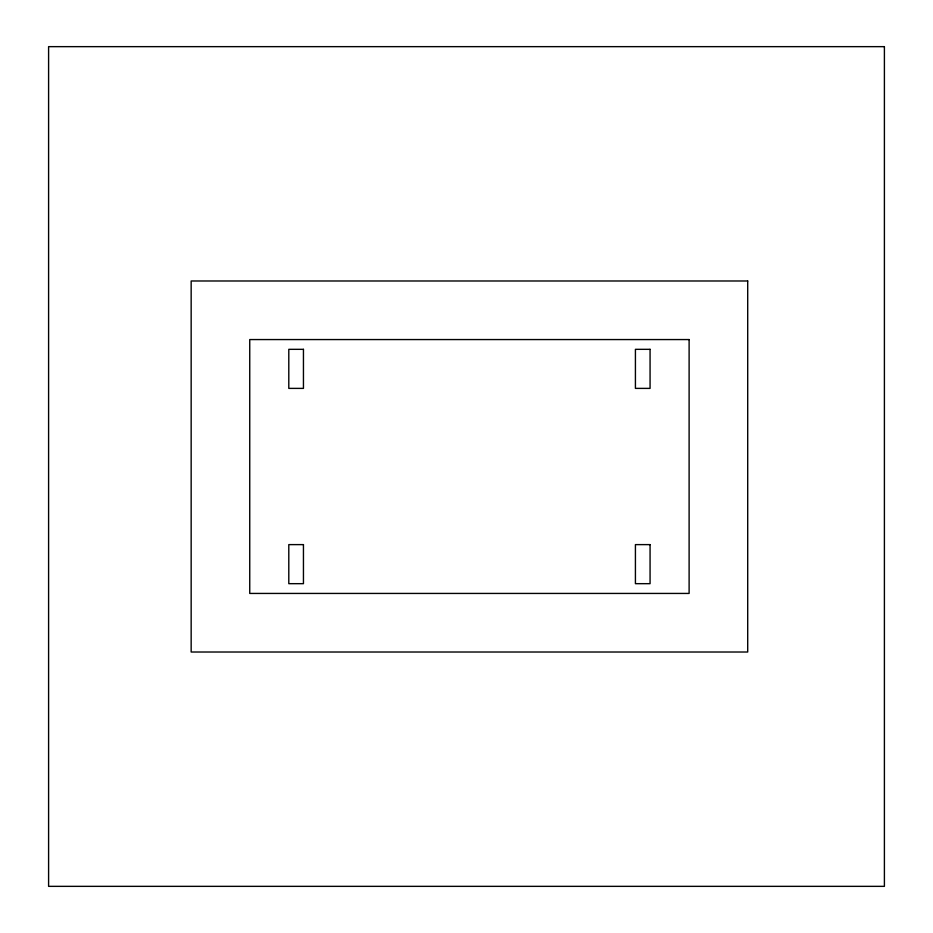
<?xml version="1.0" encoding="UTF-8"?>
<svg xmlns="http://www.w3.org/2000/svg" width="933" height="933" viewBox="0 0 933 933"><rect width="100%" height="100%" fill="white"/><g stroke="black" fill="none" stroke-linecap="round" stroke-linejoin="round"><path stroke-width="1.4" d="M884.402 46.65L48.598 46.65L48.598 886.35L884.402 886.35L884.402 46.65M747.706 280.985L191.16 280.985L191.16 652.015L747.706 652.015L747.706 280.985M689.114 339.565L249.741 339.565L249.741 593.435L689.114 593.435L689.114 339.565M303.447 349.327L288.798 349.327L288.798 388.385L303.447 388.385L303.447 349.327M650.068 349.327L635.42 349.327L635.42 388.385L650.068 388.385L650.068 349.327M303.447 544.615L288.798 544.615L288.798 583.673L303.447 583.673L303.447 544.615M650.068 544.615L635.42 544.615L635.42 583.673L650.068 583.673L650.068 544.615"/></g></svg>
